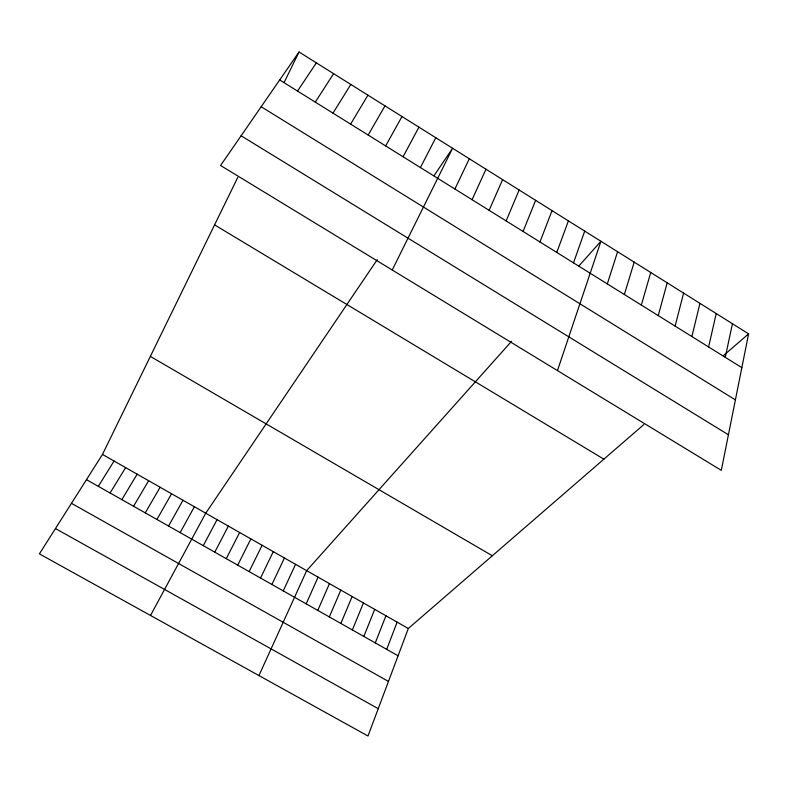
<?xml version="1.0" encoding="UTF-8"?>
<svg xmlns="http://www.w3.org/2000/svg" width="788" height="788" viewBox="0 0 788 788"><rect width="100%" height="100%" fill="white"/><g stroke="black" fill="none" stroke-linecap="round" stroke-linejoin="round"><path stroke-width="1.18" d="M748.6 333.856L721.306 470.357L220.561 165.49L299.026 51.988L748.6 333.856L723.285 355.772M725.255 357.319L732.446 323.73M708.609 346.947L716.223 313.565M691.894 336.545L699.951 303.35M675.109 326.094L683.6 293.106M658.256 315.614L667.2 282.823M641.343 305.084L650.73 272.5M624.362 294.505L634.192 262.128M607.312 283.897L617.595 251.727M557.451 370.596L600.939 241.276L578.934 265.911M573.506 262.857L584.706 231.101M556.761 252.436L568.404 220.886M643.826 424.574L408.322 628.499L367.986 736.012L39.4 553.875L102.47 454.44L237.759 177.428M386.691 649.361L397.142 622.136M539.947 241.965L552.053 210.632M375.285 642.909L385.933 615.753M363.839 636.438L374.694 609.36M523.074 231.465L535.633 200.339M352.364 629.957L363.426 602.948M340.869 623.456L352.137 596.526M506.132 220.916L519.154 189.997M329.335 616.935L340.81 590.074M317.771 610.395L329.463 583.622M489.121 210.327L502.606 179.625M306.177 603.844L318.076 577.141M258.947 675.572L306.67 570.65L511.491 341.391M472.051 199.699L485.999 169.213M283.247 590.882L295.569 564.326M271.909 584.469L284.438 557.993M454.903 189.031L469.323 158.762M260.542 578.047L273.278 551.639M284.163 82.415L299.026 51.988M249.146 571.605L262.089 545.276M392.227 270.008L452.588 148.272L434.03 175.704M237.72 565.144L250.879 538.894M226.264 558.662L239.631 532.501M420.418 167.558L435.794 137.733M214.779 552.171L228.362 526.079M203.265 545.66L217.064 519.647M403.072 156.763L418.93 127.163M150.508 615.467L205.727 513.205L377.245 259.646M180.156 532.599L194.37 506.743M385.647 145.918L401.998 116.545M168.553 526.039L182.993 500.262M156.92 519.459L171.577 493.761M368.163 135.034L384.997 105.888M145.258 512.87L160.131 487.25M133.566 506.26L148.656 480.719M350.611 124.11L367.937 95.19M121.835 499.631L137.151 474.179M110.084 492.983L125.627 467.619M332.989 113.137L350.808 84.454M98.303 486.324L114.063 461.039M315.289 102.125L333.619 73.678M297.529 91.063L316.352 62.853M55.455 528.561L378.24 708.678M71.462 503.335L388.464 681.423M86.483 479.646L398.078 655.793M102.47 454.44L408.322 628.499M150.36 356.393L492.333 555.757M214.582 224.885L603.884 459.168M241.098 135.772L728.417 434.769M261.183 106.735L735.401 399.88M279.691 79.962L741.843 367.641"/></g></svg>
